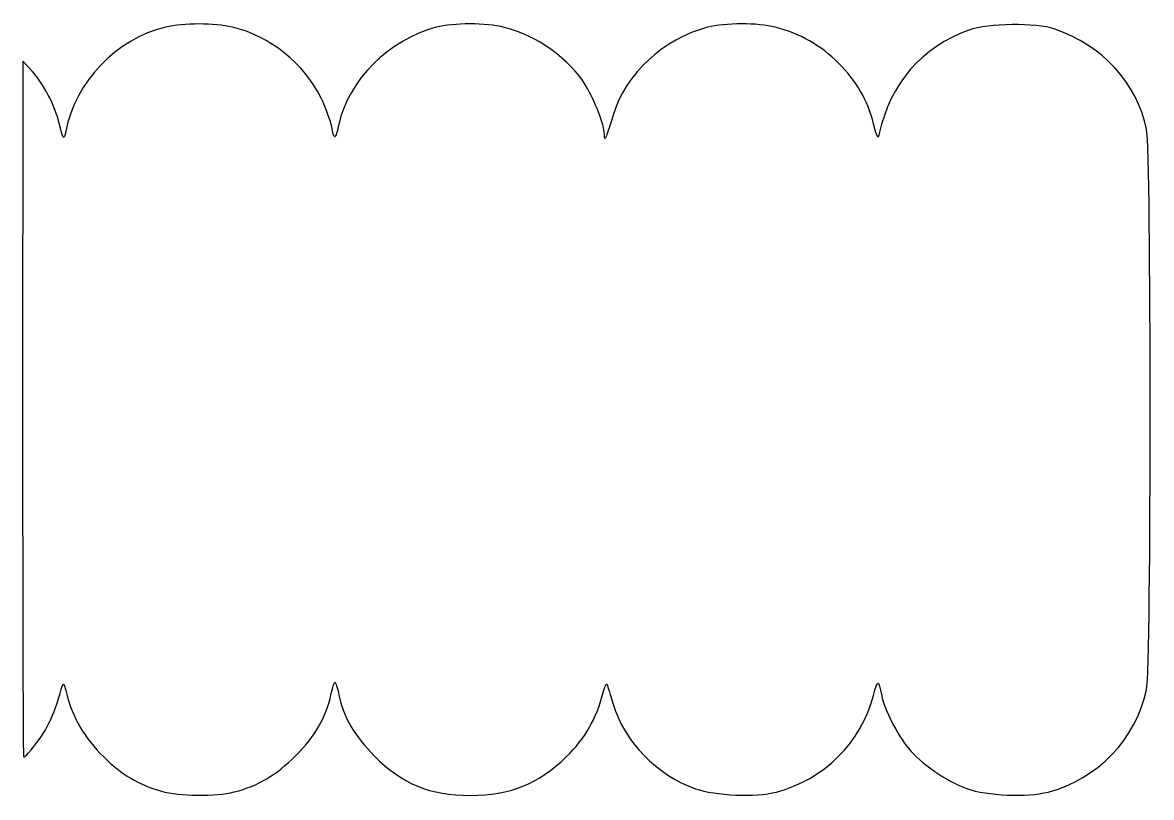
# Model space of a CAD drawing. Header units: centimetres. Extents: x -6.6 to 6.6, y -4.6 to 4.5.
import ezdxf

# ---------------------------------------------------------------- set-up
doc = ezdxf.new("R2010")
doc.units = ezdxf.units.CM
doc.header["$MEASUREMENT"] = 0
doc.layers.add('Layer 1', color=7, linetype='Continuous')

msp = doc.modelspace()

# ---------------------------------------------------------------- linework, layer by layer
at = {"layer": 'Layer 1'}
msp.add_open_spline([(-4.93858, -4.48723), (-5.21284, -4.40874), (-5.39741, -4.29935), (-5.61248, -4.08781), (-5.61248, -4.08781), (-5.83427, -3.86967), (-5.98007, -3.62091), (-6.0434, -3.35258), (-6.0434, -3.35258), (-6.06301, -3.26946), (-6.08483, -3.21932), (-6.09187, -3.24115), (-6.09187, -3.24115), (-6.09892, -3.26297), (-6.1303, -3.36559), (-6.1616, -3.46919), (-6.1616, -3.46919), (-6.19291, -3.57278), (-6.26443, -3.72756), (-6.32054, -3.81314), (-6.32054, -3.81314), (-6.41764, -3.96126), (-6.52312, -4.08781), (-6.54947, -4.08781), (-6.54947, -4.08781), (-6.55618, -4.08781), (-6.56119, -2.25723), (-6.56062, -0.01984), (-6.56062, -0.01984), (-6.56062, -0.01984), (-6.55957, 4.04813), (-6.55957, 4.04813), (-6.55957, 4.04813), (-6.55957, 4.04813), (-6.44675, 3.92563), (-6.44675, 3.92563), (-6.44675, 3.92563), (-6.3182, 3.78605), (-6.18294, 3.52813), (-6.13636, 3.33375), (-6.13636, 3.33375), (-6.08645, 3.12549), (-6.07889, 3.11536), (-6.05737, 3.22792), (-6.05737, 3.22792), (-5.94723, 3.80398), (-5.46287, 4.30946), (-4.89206, 4.44401), (-4.89206, 4.44401), (-4.67679, 4.49475), (-4.32074, 4.49516), (-4.10756, 4.44489), (-4.10756, 4.44489), (-3.67069, 4.34189), (-3.26725, 4.01793), (-3.07134, 3.6128), (-3.07134, 3.6128), (-3.01327, 3.49273), (-2.95791, 3.34213), (-2.94832, 3.27813), (-2.94832, 3.27813), (-2.93872, 3.21413), (-2.92277, 3.16177), (-2.91287, 3.16177), (-2.91287, 3.16177), (-2.90298, 3.16177), (-2.88106, 3.22767), (-2.86417, 3.30822), (-2.86417, 3.30822), (-2.75639, 3.82206), (-2.2768, 4.30066), (-1.72691, 4.44316), (-1.72691, 4.44316), (-1.51991, 4.49679), (-1.14837, 4.49624), (-0.92773, 4.44197), (-0.92773, 4.44197), (-0.55318, 4.34983), (-0.16408, 4.07059), (0.02321, 3.75952), (0.02321, 3.75952), (0.12604, 3.58873), (0.2373, 3.2982), (0.23992, 3.19364), (0.23992, 3.19364), (0.24149, 3.13072), (0.24429, 3.12847), (0.26308, 3.175), (0.26308, 3.175), (0.27483, 3.2041), (0.30993, 3.31268), (0.34107, 3.41627), (0.34107, 3.41627), (0.48599, 3.89836), (0.9293, 4.31035), (1.4458, 4.44295), (1.4458, 4.44295), (1.65174, 4.49582), (2.03215, 4.49662), (2.23678, 4.4446), (2.23678, 4.4446), (2.51998, 4.37262), (2.77135, 4.22954), (2.97547, 4.02417), (2.97547, 4.02417), (3.18938, 3.80896), (3.31354, 3.59397), (3.38495, 3.31518), (3.38495, 3.31518), (3.42927, 3.14215), (3.43622, 3.13033), (3.45181, 3.20146), (3.45181, 3.20146), (3.58037, 3.78812), (3.94938, 4.21401), (4.49792, 4.40882), (4.49792, 4.40882), (4.73042, 4.49139), (5.27828, 4.49853), (5.50333, 4.42192), (5.50333, 4.42192), (6.05805, 4.23309), (6.46014, 3.79381), (6.57515, 3.25096), (6.57515, 3.25096), (6.63237, 2.98085), (6.63266, -3.03243), (6.57546, -3.30239), (6.57546, -3.30239), (6.45371, -3.87697), (5.99934, -4.34891), (5.42396, -4.4984), (5.42396, -4.4984), (5.18298, -4.56101), (4.71006, -4.54083), (4.47521, -4.45792), (4.47521, -4.45792), (4.24378, -4.37621), (3.93976, -4.16634), (3.79234, -3.98652), (3.79234, -3.98652), (3.66302, -3.82879), (3.51096, -3.53008), (3.48025, -3.37344), (3.48025, -3.37344), (3.44145, -3.17556), (3.43351, -3.17524), (3.38414, -3.36963), (3.38414, -3.36963), (3.24606, -3.91338), (2.80228, -4.35464), (2.24896, -4.4984), (2.24896, -4.4984), (2.00979, -4.56054), (1.53492, -4.54081), (1.30379, -4.45913), (1.30379, -4.45913), (0.85061, -4.29897), (0.47478, -3.91264), (0.34077, -3.46919), (0.34077, -3.46919), (0.30946, -3.36559), (0.2783, -3.26297), (0.27153, -3.24115), (0.27153, -3.24115), (0.26475, -3.21932), (0.24224, -3.26694), (0.2215, -3.34698), (0.2215, -3.34698), (0.14497, -3.64228), (0.01194, -3.87231), (-0.20612, -4.08638), (-0.20612, -4.08638), (-0.5293, -4.40365), (-0.86229, -4.5376), (-1.32779, -4.5376), (-1.32779, -4.5376), (-1.79871, -4.5376), (-2.12396, -4.40398), (-2.44853, -4.07718), (-2.44853, -4.07718), (-2.68091, -3.8432), (-2.80953, -3.62163), (-2.86417, -3.36113), (-2.86417, -3.36113), (-2.88106, -3.28059), (-2.90187, -3.21469), (-2.91042, -3.21469), (-2.91042, -3.21469), (-2.91896, -3.21469), (-2.93977, -3.28059), (-2.95667, -3.36113), (-2.95667, -3.36113), (-3.01153, -3.62268), (-3.1398, -3.84322), (-3.3723, -4.07572), (-3.3723, -4.07572), (-3.60139, -4.3048), (-3.80042, -4.42195), (-4.08767, -4.49677), (-4.08767, -4.49677), (-4.30085, -4.55229), (-4.72795, -4.54751), (-4.93858, -4.48723)], degree=3, knots=[0, 0, 0, 0, 0.01923077, 0.01923077, 0.01923077, 0.01923077, 0.03846154, 0.03846154, 0.03846154, 0.03846154, 0.05769231, 0.05769231, 0.05769231, 0.05769231, 0.07692308, 0.07692308, 0.07692308, 0.07692308, 0.09615385, 0.09615385, 0.09615385, 0.09615385, 0.11538462, 0.11538462, 0.11538462, 0.11538462, 0.13461538, 0.13461538, 0.13461538, 0.13461538, 0.15384615, 0.15384615, 0.15384615, 0.15384615, 0.17307692, 0.17307692, 0.17307692, 0.17307692, 0.19230769, 0.19230769, 0.19230769, 0.19230769, 0.21153846, 0.21153846, 0.21153846, 0.21153846, 0.23076923, 0.23076923, 0.23076923, 0.23076923, 0.25, 0.25, 0.25, 0.25, 0.26923077, 0.26923077, 0.26923077, 0.26923077, 0.28846154, 0.28846154, 0.28846154, 0.28846154, 0.30769231, 0.30769231, 0.30769231, 0.30769231, 0.32692308, 0.32692308, 0.32692308, 0.32692308, 0.34615385, 0.34615385, 0.34615385, 0.34615385, 0.36538462, 0.36538462, 0.36538462, 0.36538462, 0.38461538, 0.38461538, 0.38461538, 0.38461538, 0.40384615, 0.40384615, 0.40384615, 0.40384615, 0.42307692, 0.42307692, 0.42307692, 0.42307692, 0.44230769, 0.44230769, 0.44230769, 0.44230769, 0.46153846, 0.46153846, 0.46153846, 0.46153846, 0.48076923, 0.48076923, 0.48076923, 0.48076923, 0.5, 0.5, 0.5, 0.5, 0.51923077, 0.51923077, 0.51923077, 0.51923077, 0.53846154, 0.53846154, 0.53846154, 0.53846154, 0.55769231, 0.55769231, 0.55769231, 0.55769231, 0.57692308, 0.57692308, 0.57692308, 0.57692308, 0.59615385, 0.59615385, 0.59615385, 0.59615385, 0.61538462, 0.61538462, 0.61538462, 0.61538462, 0.63461538, 0.63461538, 0.63461538, 0.63461538, 0.65384615, 0.65384615, 0.65384615, 0.65384615, 0.67307692, 0.67307692, 0.67307692, 0.67307692, 0.69230769, 0.69230769, 0.69230769, 0.69230769, 0.71153846, 0.71153846, 0.71153846, 0.71153846, 0.73076923, 0.73076923, 0.73076923, 0.73076923, 0.75, 0.75, 0.75, 0.75, 0.76923077, 0.76923077, 0.76923077, 0.76923077, 0.78846154, 0.78846154, 0.78846154, 0.78846154, 0.80769231, 0.80769231, 0.80769231, 0.80769231, 0.82692308, 0.82692308, 0.82692308, 0.82692308, 0.84615385, 0.84615385, 0.84615385, 0.84615385, 0.86538462, 0.86538462, 0.86538462, 0.86538462, 0.88461538, 0.88461538, 0.88461538, 0.88461538, 0.90384615, 0.90384615, 0.90384615, 0.90384615, 0.92307692, 0.92307692, 0.92307692, 0.92307692, 0.94230769, 0.94230769, 0.94230769, 0.94230769, 0.96153846, 0.96153846, 0.96153846, 0.96153846, 1, 1, 1, 1], dxfattribs=at)

doc.saveas('drawing.dxf')
